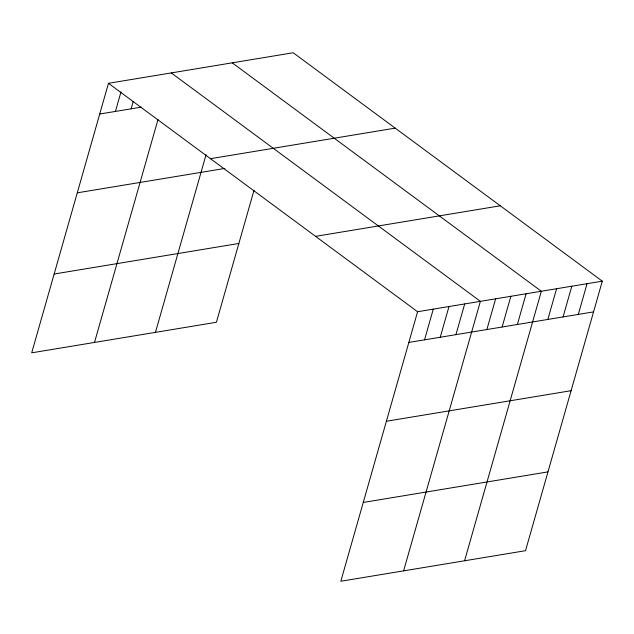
<?xml version="1.0" encoding="UTF-8"?>
<svg xmlns="http://www.w3.org/2000/svg" width="634" height="634" viewBox="0 0 634 634"><rect width="100%" height="100%" fill="white"/><g stroke="black" fill="none" stroke-linecap="round" stroke-linejoin="round"><path stroke-width="0.95" d="M602.3 281.171L417.584 311.73L340.815 581.251L525.523 550.692L602.3 281.171L293.185 52.749L108.477 83.308L31.7 352.829L216.416 322.27L254.02 190.24M115.428 111.433L120.991 91.882M131.127 108.834L133.243 101.385M94.506 342.439L158.04 119.398M155.457 332.351L206.05 154.744M424.534 339.848L433.291 309.13M440.242 337.248L448.991 306.531M455.941 334.657L464.69 303.94M403.612 570.862L480.39 301.34L171.275 72.918M486.88 329.537L495.629 298.82M502.12 327.017L510.869 296.3M517.36 324.497L526.109 293.78M464.571 560.773L541.341 291.26L232.234 62.837M547.831 319.449L556.581 288.732M563.071 316.929L571.82 286.211M578.311 314.409L587.06 283.691M99.728 114.025L141.287 107.154M210.48 158.69L395.196 128.131M77.277 192.831L224.848 168.422M54.152 274.023L238.859 243.464M315.581 236.347L500.289 205.796M408.835 342.447L593.551 311.888M386.391 421.253L571.099 390.695M363.258 502.445L547.974 471.886M108.477 83.308L417.584 311.73"/></g></svg>
